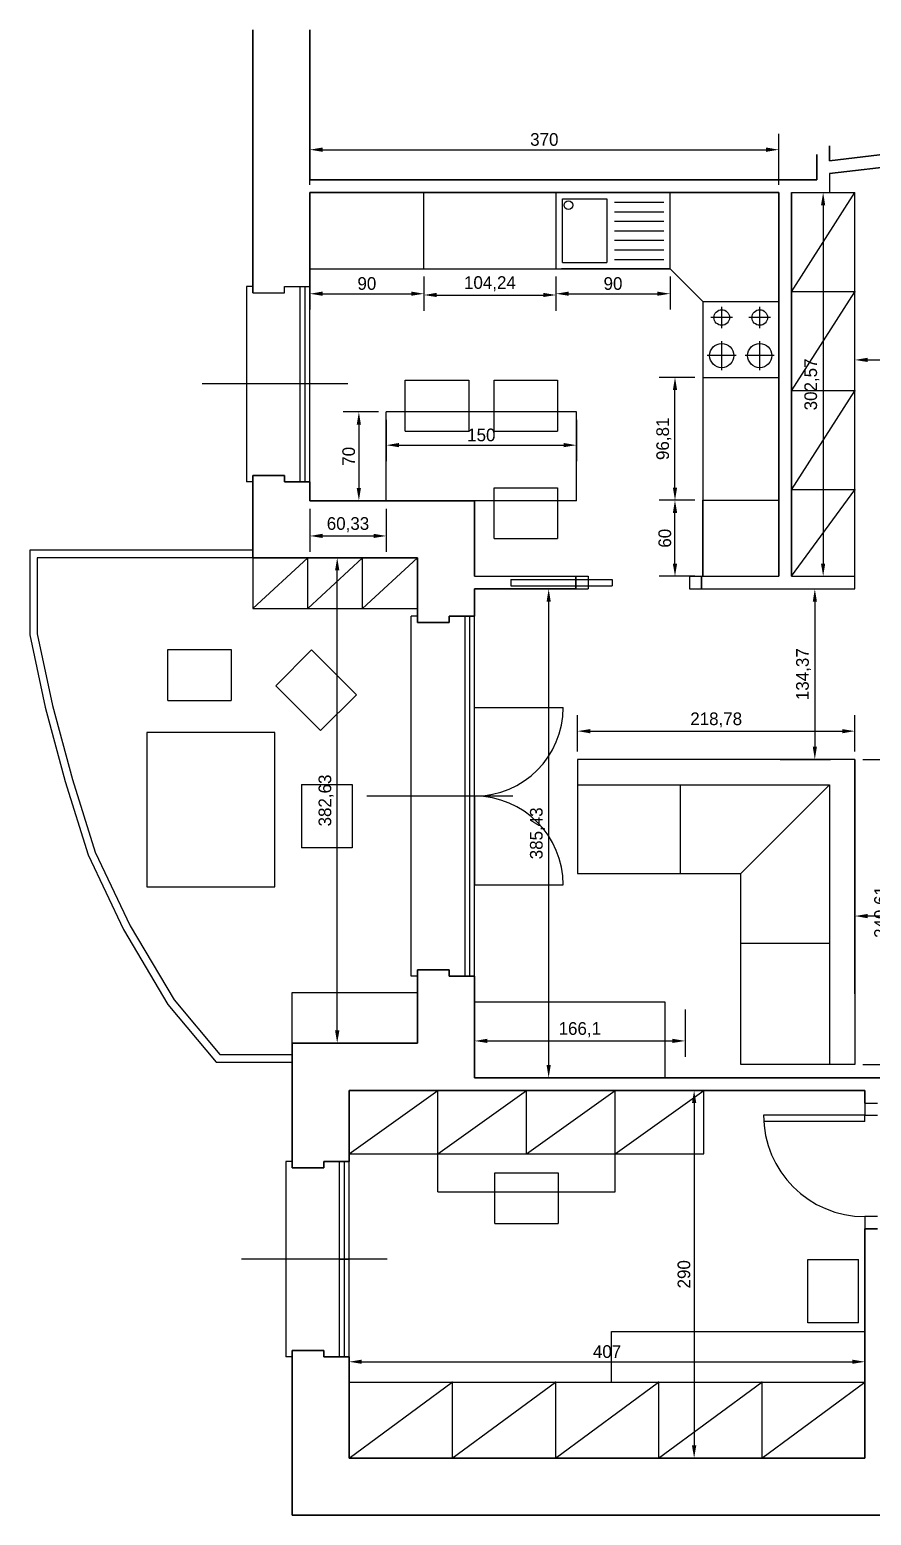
# Model space of a CAD drawing. Header units: millimetres. Extents: x 281 to 428, y 353 to 470.
# Drawn here: x 281.3 to 347.7, y 352.8 to 469.9 of the extents above; entities that cross this region are included whole.
import ezdxf

# ---------------------------------------------------------------- set-up
doc = ezdxf.new("R2010")
doc.units = ezdxf.units.MM
for name, color, linetype in [('arredi', 6, 'Continuous'), ('finestre', 7, 'Continuous'), ('pianta', 7, 'Continuous'), ('porte', 7, 'Continuous'), ('quote', 3, 'Continuous')]:
    doc.layers.add(name, color=color, linetype=linetype)
doc.dimstyles.new('ISO-25', dxfattribs={"dimtxt": 2.5, "dimasz": 2.5, "dimexe": 1.25, "dimexo": 0.625, "dimtad": 1, "dimtxsty": 'Standard', "dimcen": 2.5, "dimadec": 0, "dimazin": 0, "dimtfac": 1, "dimtmove": 0, "dimatfit": 3, "dimfxl": 1, "dimarcsym": 0})

# ---------------------------------------------------------------- blocks, each defined once
blk = doc.blocks.new('*D1')
at = {"layer": 'Defpoints', "color": 0, "ltscale": 0.01}
for p in [(312.36, 451.07), (322.78, 451.07), (322.78, 448.99)]:
    blk.add_point(p, dxfattribs=at)
at = {"layer": 'quote', "color": 0, "lineweight": -2, "ltscale": 0.01}
for p, q in [((312.36, 450.44), (312.36, 447.74)), ((322.78, 450.44), (322.78, 447.74)), ((313.36, 448.99), (321.78, 448.99))]:
    blk.add_line(p, q, dxfattribs=at)
at = {"layer": 'quote', "color": 0, "ltscale": 0.01}
for points in [[(313.36, 449.16), (313.36, 448.83), (312.36, 448.99)], [(321.78, 449.16), (321.78, 448.83), (322.78, 448.99)]]:
    blk.add_solid(points, dxfattribs=at)
at = {"layer": 'quote', "color": 0, "ltscale": 0.01, "insert": (317.57, 449.88), "char_height": 1, "attachment_point": 5}
blk.add_mtext('104,24', dxfattribs=at)
blk = doc.blocks.new('*D2')
at = {"layer": 'Defpoints', "color": 0, "ltscale": 0.01}
for p in [(332.17, 432.81), (334.36, 432.81), (334.36, 426.81)]:
    blk.add_point(p, dxfattribs=at)
at = {"layer": 'quote', "color": 0, "lineweight": -2, "ltscale": 0.01}
for p, q in [((333.73, 432.81), (330.92, 432.81)), ((332.17, 427.81), (332.17, 431.81)), ((333.73, 426.81), (330.92, 426.81))]:
    blk.add_line(p, q, dxfattribs=at)
at = {"layer": 'quote', "color": 0, "ltscale": 0.01}
for points in [[(332, 431.81), (332.34, 431.81), (332.17, 432.81)], [(332, 427.81), (332.34, 427.81), (332.17, 426.81)]]:
    blk.add_solid(points, dxfattribs=at)
at = {"layer": 'quote', "color": 0, "ltscale": 0.01, "insert": (331.37, 429.81), "char_height": 1, "attachment_point": 5, "rotation": 90}
blk.add_mtext('60', dxfattribs=at)
blk = doc.blocks.new('*D3')
at = {"layer": 'Defpoints', "color": 0, "ltscale": 0.01}
for p in [(332.17, 442.49), (334.36, 442.49), (334.36, 432.81)]:
    blk.add_point(p, dxfattribs=at)
at = {"layer": 'quote', "color": 0, "lineweight": -2, "ltscale": 0.01}
for p, q in [((333.73, 442.49), (330.92, 442.49)), ((332.17, 433.81), (332.17, 441.49)), ((333.73, 432.81), (330.92, 432.81))]:
    blk.add_line(p, q, dxfattribs=at)
at = {"layer": 'quote', "color": 0, "ltscale": 0.01}
for points in [[(332, 441.49), (332.34, 441.49), (332.17, 442.49)], [(332, 433.81), (332.34, 433.81), (332.17, 432.81)]]:
    blk.add_solid(points, dxfattribs=at)
at = {"layer": 'quote', "color": 0, "ltscale": 0.01, "insert": (331.29, 437.65), "char_height": 1, "attachment_point": 5, "rotation": 90}
blk.add_mtext('96,81', dxfattribs=at)
blk = doc.blocks.new('*D4')
at = {"layer": 'Defpoints', "color": 0, "ltscale": 0.01}
for p in [(322.78, 451.07), (331.78, 451.07), (331.78, 449.09)]:
    blk.add_point(p, dxfattribs=at)
at = {"layer": 'quote', "color": 0, "lineweight": -2, "ltscale": 0.01}
for p, q in [((322.78, 450.44), (322.78, 447.84)), ((331.78, 450.44), (331.78, 447.84)), ((323.78, 449.09), (330.78, 449.09))]:
    blk.add_line(p, q, dxfattribs=at)
at = {"layer": 'quote', "color": 0, "ltscale": 0.01}
for points in [[(323.78, 449.26), (323.78, 448.93), (322.78, 449.09)], [(330.78, 449.26), (330.78, 448.93), (331.78, 449.09)]]:
    blk.add_solid(points, dxfattribs=at)
at = {"layer": 'quote', "color": 0, "ltscale": 0.01, "insert": (327.28, 449.89), "char_height": 1, "attachment_point": 5}
blk.add_mtext('90', dxfattribs=at)
blk = doc.blocks.new('*D5')
at = {"layer": 'Defpoints', "color": 0, "ltscale": 0.01}
for p in [(303.36, 451.07), (312.36, 451.07), (312.36, 449.09)]:
    blk.add_point(p, dxfattribs=at)
at = {"layer": 'quote', "color": 0, "lineweight": -2, "ltscale": 0.01}
for p, q in [((303.36, 450.44), (303.36, 447.84)), ((312.36, 450.44), (312.36, 447.84)), ((304.36, 449.09), (311.36, 449.09))]:
    blk.add_line(p, q, dxfattribs=at)
at = {"layer": 'quote', "color": 0, "ltscale": 0.01}
for points in [[(304.36, 449.26), (304.36, 448.93), (303.36, 449.09)], [(311.36, 449.26), (311.36, 448.93), (312.36, 449.09)]]:
    blk.add_solid(points, dxfattribs=at)
at = {"layer": 'quote', "color": 0, "ltscale": 0.01, "insert": (307.86, 449.89), "char_height": 1, "attachment_point": 5}
blk.add_mtext('90', dxfattribs=at)
blk = doc.blocks.new('*D6')
at = {"layer": 'Defpoints', "color": 0, "ltscale": 0.01}
for p in [(309.39, 439.77), (307.23, 432.77), (309.39, 432.77)]:
    blk.add_point(p, dxfattribs=at)
at = {"layer": 'quote', "color": 0, "lineweight": -2, "ltscale": 0.01}
for p, q in [((308.77, 439.77), (305.98, 439.77)), ((307.23, 438.77), (307.23, 433.77)), ((308.77, 432.77), (305.98, 432.77))]:
    blk.add_line(p, q, dxfattribs=at)
at = {"layer": 'quote', "color": 0, "ltscale": 0.01}
for points in [[(307.06, 438.77), (307.39, 438.77), (307.23, 439.77)], [(307.06, 433.77), (307.39, 433.77), (307.23, 432.77)]]:
    blk.add_solid(points, dxfattribs=at)
at = {"layer": 'quote', "color": 0, "ltscale": 0.01, "insert": (306.43, 436.27), "char_height": 1, "attachment_point": 5, "rotation": 90}
blk.add_mtext('70', dxfattribs=at)
blk = doc.blocks.new('*D7')
at = {"layer": 'Defpoints', "color": 0, "ltscale": 0.01}
for p in [(309.39, 439.77), (324.39, 439.77), (324.39, 437.15)]:
    blk.add_point(p, dxfattribs=at)
at = {"layer": 'quote', "color": 0, "lineweight": -2, "ltscale": 0.01}
for p, q in [((309.39, 439.14), (309.39, 435.9)), ((324.39, 439.14), (324.39, 435.9)), ((310.39, 437.15), (323.39, 437.15))]:
    blk.add_line(p, q, dxfattribs=at)
at = {"layer": 'quote', "color": 0, "ltscale": 0.01}
for points in [[(310.39, 437.32), (310.39, 436.99), (309.39, 437.15)], [(323.39, 437.32), (323.39, 436.99), (324.39, 437.15)]]:
    blk.add_solid(points, dxfattribs=at)
at = {"layer": 'quote', "color": 0, "ltscale": 0.01, "insert": (316.89, 437.95), "char_height": 1, "attachment_point": 5}
blk.add_mtext('150', dxfattribs=at)
blk = doc.blocks.new('*D8')
at = {"layer": 'Defpoints', "color": 0, "ltscale": 0.01}
for p in [(340.36, 460.45), (303.36, 457.07), (340.36, 457.07)]:
    blk.add_point(p, dxfattribs=at)
at = {"layer": 'quote', "color": 0, "lineweight": -2, "ltscale": 0.01}
for p, q in [((303.36, 457.69), (303.36, 461.7)), ((340.36, 457.69), (340.36, 461.7)), ((304.36, 460.45), (339.36, 460.45))]:
    blk.add_line(p, q, dxfattribs=at)
at = {"layer": 'quote', "color": 0, "ltscale": 0.01}
for points in [[(304.36, 460.62), (304.36, 460.28), (303.36, 460.45)], [(339.36, 460.62), (339.36, 460.28), (340.36, 460.45)]]:
    blk.add_solid(points, dxfattribs=at)
at = {"layer": 'quote', "color": 0, "ltscale": 0.01, "insert": (321.86, 461.25), "char_height": 1, "attachment_point": 5}
blk.add_mtext('370', dxfattribs=at)
blk = doc.blocks.new('*D9')
at = {"layer": 'Defpoints', "color": 0, "ltscale": 0.01}
for p in [(341.36, 457.07), (341.36, 426.81), (343.86, 426.81)]:
    blk.add_point(p, dxfattribs=at)
at = {"layer": 'quote', "color": 0, "lineweight": -2, "ltscale": 0.01}
for p, q in [((341.98, 457.07), (345.11, 457.07)), ((343.86, 456.07), (343.86, 427.81)), ((341.98, 426.81), (345.11, 426.81))]:
    blk.add_line(p, q, dxfattribs=at)
at = {"layer": 'quote', "color": 0, "ltscale": 0.01}
for points in [[(343.69, 456.07), (344.02, 456.07), (343.86, 457.07)], [(343.69, 427.81), (344.02, 427.81), (343.86, 426.81)]]:
    blk.add_solid(points, dxfattribs=at)
at = {"layer": 'quote', "color": 0, "ltscale": 0.01, "insert": (342.97, 441.94), "char_height": 1, "attachment_point": 5, "rotation": 90}
blk.add_mtext('302,57', dxfattribs=at)
blk = doc.blocks.new('*D10')
at = {"layer": 'Defpoints', "color": 0, "ltscale": 0.01}
for p in [(346.36, 414.6), (324.48, 412.37), (346.36, 412.37)]:
    blk.add_point(p, dxfattribs=at)
at = {"layer": 'quote', "color": 0, "lineweight": -2, "ltscale": 0.01}
for p, q in [((324.48, 413), (324.48, 415.85)), ((346.36, 413), (346.36, 415.85)), ((325.48, 414.6), (345.36, 414.6))]:
    blk.add_line(p, q, dxfattribs=at)
at = {"layer": 'quote', "color": 0, "ltscale": 0.01}
for points in [[(325.48, 414.76), (325.48, 414.43), (324.48, 414.6)], [(345.36, 414.76), (345.36, 414.43), (346.36, 414.6)]]:
    blk.add_solid(points, dxfattribs=at)
at = {"layer": 'quote', "color": 0, "ltscale": 0.01, "insert": (335.42, 415.48), "char_height": 1, "attachment_point": 5}
blk.add_mtext('218,78', dxfattribs=at)
blk = doc.blocks.new('*D11')
at = {"layer": 'Defpoints', "color": 0, "ltscale": 0.01}
for p in [(339.83, 425.81), (339.83, 412.37), (343.2, 412.37)]:
    blk.add_point(p, dxfattribs=at)
at = {"layer": 'quote', "color": 0, "lineweight": -2, "ltscale": 0.01}
for p, q in [((340.46, 425.81), (344.45, 425.81)), ((343.2, 424.81), (343.2, 413.37)), ((340.46, 412.37), (344.45, 412.37))]:
    blk.add_line(p, q, dxfattribs=at)
at = {"layer": 'quote', "color": 0, "ltscale": 0.01}
for points in [[(343.04, 424.81), (343.37, 424.81), (343.2, 425.81)], [(343.04, 413.37), (343.37, 413.37), (343.2, 412.37)]]:
    blk.add_solid(points, dxfattribs=at)
at = {"layer": 'quote', "color": 0, "ltscale": 0.01, "insert": (342.32, 419.09), "char_height": 1, "attachment_point": 5, "rotation": 90}
blk.add_mtext('134,37', dxfattribs=at)
blk = doc.blocks.new('*D12')
at = {"layer": 'Defpoints', "color": 0, "ltscale": 0.01}
for p in [(316.36, 393.27), (332.97, 393.27), (332.97, 390.17)]:
    blk.add_point(p, dxfattribs=at)
at = {"layer": 'quote', "color": 0, "lineweight": -2, "ltscale": 0.01}
for p, q in [((316.36, 392.64), (316.36, 388.92)), ((332.97, 392.64), (332.97, 388.92)), ((317.36, 390.17), (331.97, 390.17))]:
    blk.add_line(p, q, dxfattribs=at)
at = {"layer": 'quote', "color": 0, "ltscale": 0.01}
for points in [[(317.36, 390.34), (317.36, 390.01), (316.36, 390.17)], [(331.97, 390.34), (331.97, 390.01), (332.97, 390.17)]]:
    blk.add_solid(points, dxfattribs=at)
at = {"layer": 'quote', "color": 0, "ltscale": 0.01, "insert": (324.66, 391.06), "char_height": 1, "attachment_point": 5}
blk.add_mtext('166,1', dxfattribs=at)
blk = doc.blocks.new('*D13')
at = {"layer": 'Defpoints', "color": 0, "ltscale": 0.01}
for p in [(346.36, 412.37), (349.36, 412.37), (346.36, 388.31)]:
    blk.add_point(p, dxfattribs=at)
at = {"layer": 'quote', "color": 0, "lineweight": -2, "ltscale": 0.01}
for p, q in [((346.98, 412.37), (350.61, 412.37)), ((349.36, 389.31), (349.36, 411.37)), ((346.98, 388.31), (350.61, 388.31))]:
    blk.add_line(p, q, dxfattribs=at)
at = {"layer": 'quote', "color": 0, "ltscale": 0.01}
for points in [[(349.2, 411.37), (349.53, 411.37), (349.36, 412.37)], [(349.2, 389.31), (349.53, 389.31), (349.36, 388.31)]]:
    blk.add_solid(points, dxfattribs=at)
at = {"layer": 'quote', "color": 0, "ltscale": 0.01, "insert": (348.48, 400.34), "char_height": 1, "attachment_point": 5, "rotation": 90}
blk.add_mtext('240,61', dxfattribs=at)
blk = doc.blocks.new('*D18')
at = {"layer": 'Defpoints', "color": 0, "ltscale": 0.01}
for p in [(357.76, 443.87), (346.36, 441.94), (357.76, 441.94)]:
    blk.add_point(p, dxfattribs=at)
at = {"layer": 'quote', "color": 0, "lineweight": -2, "ltscale": 0.01}
for p, q in [((346.36, 442.56), (346.36, 445.12)), ((357.76, 442.56), (357.76, 445.12)), ((347.36, 443.87), (356.76, 443.87))]:
    blk.add_line(p, q, dxfattribs=at)
at = {"layer": 'quote', "color": 0, "ltscale": 0.01}
for points in [[(347.36, 444.04), (347.36, 443.71), (346.36, 443.87)], [(356.76, 444.04), (356.76, 443.71), (357.76, 443.87)]]:
    blk.add_solid(points, dxfattribs=at)
at = {"layer": 'quote', "color": 0, "ltscale": 0.01, "insert": (352.06, 444.67), "char_height": 1, "attachment_point": 5}
blk.add_mtext('114', dxfattribs=at)
blk = doc.blocks.new('*D32')
at = {"layer": 'Defpoints', "color": 0, "ltscale": 0.01}
for p in [(327.46, 386.27), (327.46, 357.27), (333.68, 357.27)]:
    blk.add_point(p, dxfattribs=at)
at = {"layer": 'quote', "color": 0, "lineweight": -2, "ltscale": 0.01}
for p, q in [((328.08, 386.27), (334.93, 386.27)), ((333.68, 385.27), (333.68, 358.27)), ((328.08, 357.27), (334.93, 357.27))]:
    blk.add_line(p, q, dxfattribs=at)
at = {"layer": 'quote', "color": 0, "ltscale": 0.01}
for points in [[(333.51, 385.27), (333.85, 385.27), (333.68, 386.27)], [(333.51, 358.27), (333.85, 358.27), (333.68, 357.27)]]:
    blk.add_solid(points, dxfattribs=at)
at = {"layer": 'quote', "color": 0, "ltscale": 0.01, "insert": (332.88, 371.77), "char_height": 1, "attachment_point": 5, "rotation": 90}
blk.add_mtext('290', dxfattribs=at)
blk = doc.blocks.new('*D33')
at = {"layer": 'Defpoints', "color": 0, "ltscale": 0.01}
for p in [(347.16, 364.87), (306.46, 363.27), (347.16, 363.27)]:
    blk.add_point(p, dxfattribs=at)
at = {"layer": 'quote', "color": 0, "lineweight": -2, "ltscale": 0.01}
for p, q in [((306.46, 363.89), (306.46, 366.12)), ((347.16, 363.89), (347.16, 366.12)), ((307.46, 364.87), (346.16, 364.87))]:
    blk.add_line(p, q, dxfattribs=at)
at = {"layer": 'quote', "color": 0, "ltscale": 0.01}
for points in [[(307.46, 365.04), (307.46, 364.71), (306.46, 364.87)], [(346.16, 365.04), (346.16, 364.71), (347.16, 364.87)]]:
    blk.add_solid(points, dxfattribs=at)
at = {"layer": 'quote', "color": 0, "ltscale": 0.01, "insert": (326.81, 365.67), "char_height": 1, "attachment_point": 5}
blk.add_mtext('407', dxfattribs=at)
blk = doc.blocks.new('*D39')
at = {"layer": 'Defpoints', "color": 0, "ltscale": 0.01}
for p in [(305.52, 428.27), (306.91, 428.27), (306.91, 390)]:
    blk.add_point(p, dxfattribs=at)
at = {"layer": 'quote', "color": 0, "lineweight": -2, "ltscale": 0.01}
for p, q in [((306.28, 428.27), (304.27, 428.27)), ((305.52, 391), (305.52, 427.27)), ((306.28, 390), (304.27, 390))]:
    blk.add_line(p, q, dxfattribs=at)
at = {"layer": 'quote', "color": 0, "ltscale": 0.01}
for points in [[(305.35, 427.27), (305.69, 427.27), (305.52, 428.27)], [(305.35, 391), (305.69, 391), (305.52, 390)]]:
    blk.add_solid(points, dxfattribs=at)
at = {"layer": 'quote', "color": 0, "ltscale": 0.01, "insert": (304.64, 409.13), "char_height": 1, "attachment_point": 5, "rotation": 90}
blk.add_mtext('382,63', dxfattribs=at)
blk = doc.blocks.new('*D40')
at = {"layer": 'Defpoints', "color": 0, "ltscale": 0.01}
for p in [(346.36, 400.02), (346.36, 400.02), (358.86, 400.02)]:
    blk.add_point(p, dxfattribs=at)
at = {"layer": 'quote', "color": 0, "lineweight": -2, "ltscale": 0.01}
for p, q in [((346.36, 400.64), (346.36, 401.27)), ((358.86, 400.64), (358.86, 401.27)), ((357.86, 400.02), (347.36, 400.02))]:
    blk.add_line(p, q, dxfattribs=at)
at = {"layer": 'quote', "color": 0, "ltscale": 0.01}
for points in [[(347.36, 400.18), (347.36, 399.85), (346.36, 400.02)], [(357.86, 400.18), (357.86, 399.85), (358.86, 400.02)]]:
    blk.add_solid(points, dxfattribs=at)
at = {"layer": 'quote', "color": 0, "ltscale": 0.01, "insert": (352.61, 400.82), "char_height": 1, "attachment_point": 5}
blk.add_mtext('125', dxfattribs=at)
blk = doc.blocks.new('*D41')
at = {"layer": 'Defpoints', "color": 0, "ltscale": 0.01}
for p in [(320.36, 425.81), (320.36, 387.27), (322.2, 387.27)]:
    blk.add_point(p, dxfattribs=at)
at = {"layer": 'quote', "color": 0, "lineweight": -2, "ltscale": 0.01}
for p, q in [((320.98, 425.81), (323.45, 425.81)), ((322.2, 424.81), (322.2, 388.27)), ((320.98, 387.27), (323.45, 387.27))]:
    blk.add_line(p, q, dxfattribs=at)
at = {"layer": 'quote', "color": 0, "ltscale": 0.01}
for points in [[(322.04, 424.81), (322.37, 424.81), (322.2, 425.81)], [(322.04, 388.27), (322.37, 388.27), (322.2, 387.27)]]:
    blk.add_solid(points, dxfattribs=at)
at = {"layer": 'quote', "color": 0, "ltscale": 0.01, "insert": (321.32, 406.54), "char_height": 1, "attachment_point": 5, "rotation": 90}
blk.add_mtext('385,43', dxfattribs=at)
blk = doc.blocks.new('*D42')
at = {"layer": 'Defpoints', "color": 0, "ltscale": 0.01}
for p in [(303.36, 432.77), (309.39, 432.77), (309.39, 429.99)]:
    blk.add_point(p, dxfattribs=at)
at = {"layer": 'quote', "color": 0, "lineweight": -2, "ltscale": 0.01}
for p, q in [((303.36, 432.14), (303.36, 428.74)), ((309.39, 432.14), (309.39, 428.74)), ((304.36, 429.99), (308.39, 429.99))]:
    blk.add_line(p, q, dxfattribs=at)
at = {"layer": 'quote', "color": 0, "ltscale": 0.01}
for points in [[(304.36, 430.16), (304.36, 429.83), (303.36, 429.99)], [(308.39, 430.16), (308.39, 429.83), (309.39, 429.99)]]:
    blk.add_solid(points, dxfattribs=at)
at = {"layer": 'quote', "color": 0, "ltscale": 0.01, "insert": (306.37, 430.88), "char_height": 1, "attachment_point": 5}
blk.add_mtext('60,33', dxfattribs=at)

msp = doc.modelspace()

# ---------------------------------------------------------------- linework, layer by layer
at = {"layer": 'arredi', "color": 6, "ltscale": 0.01}
for p, q in [((312.3581, 451.0658), (312.3581, 457.0658)), ((341.3581, 449.2516), (346.3581, 457.0658)), ((346.3581, 449.2516), (341.3581, 449.2516)), ((341.3581, 441.4373), (346.3581, 449.2516)), ((334.3581, 442.4903), (340.3581, 442.4903)), ((346.3581, 441.4373), (341.3581, 441.4373)), ((341.3581, 433.6231), (346.3581, 441.4373)), ((346.3581, 433.6231), (341.3581, 433.6231)), ((341.3581, 426.8088), (346.3581, 433.6231)), ((327.1581, 363.2658), (327.1581, 367.2658)), ((327.1581, 367.2658), (347.1581, 367.2658)), ((306.4581, 363.2658), (347.1581, 363.2658)), ((306.4581, 357.2658), (314.5981, 363.2658)), ((314.5981, 363.2658), (314.5981, 357.2658)), ((314.5981, 357.2658), (322.7381, 363.2658)), ((322.7381, 363.2658), (322.7381, 357.2658)), ((322.7381, 357.2658), (330.8781, 363.2658)), ((330.8781, 363.2658), (330.8781, 357.2658)), ((330.8781, 357.2658), (339.0181, 363.2658)), ((339.0181, 363.2658), (339.0181, 357.2658)), ((339.0181, 357.2658), (347.1581, 363.2658))]:
    msp.add_line(p, q, dxfattribs=at)
at = {"layer": 'arredi', "ltscale": 0.01}
for p, q in [((322.7826, 451.0658), (322.7826, 457.0658)), ((331.7826, 451.0658), (331.7826, 457.0658)), ((344.3581, 457.0658), (346.3581, 457.0658)), ((346.3581, 426.8088), (346.3581, 457.0658)), ((323.2826, 451.5658), (323.2826, 456.5658)), ((323.2826, 456.5658), (326.7826, 456.5658)), ((326.7826, 456.5658), (326.7826, 451.5658)), ((327.4078, 456.3138), (331.2813, 456.3138)), ((327.4078, 455.5618), (331.2813, 455.5618)), ((327.4078, 454.8098), (331.2813, 454.8098)), ((327.4078, 454.0578), (331.2813, 454.0578)), ((327.4078, 453.3058), (331.2813, 453.3058)), ((327.4078, 452.5538), (331.2813, 452.5538)), ((303.3581, 451.0658), (331.7826, 451.0658)), ((329.2071, 451.0658), (323.2071, 451.0658)), ((323.2826, 451.5658), (326.7826, 451.5658)), ((331.7826, 451.0658), (325.7826, 451.0658)), ((327.4078, 451.8018), (331.2813, 451.8018)), ((331.7826, 451.0658), (334.3581, 448.4903)), ((334.3581, 448.4903), (334.3581, 426.8088)), ((334.3581, 448.4903), (340.3581, 448.4903)), ((335.8581, 447.2158), (335.8581, 448.0675)), ((338.8581, 447.2158), (338.8581, 448.0675)), ((335.8581, 447.2158), (335.0065, 447.2158)), ((335.8581, 446.3641), (335.8581, 447.2158)), ((336.7098, 447.2158), (335.8581, 447.2158)), ((338.8581, 447.2158), (338.0065, 447.2158)), ((338.8581, 446.3641), (338.8581, 447.2158)), ((339.7098, 447.2158), (338.8581, 447.2158)), ((335.8581, 444.2158), (335.8581, 445.3615)), ((338.8581, 444.2158), (338.8581, 445.3615)), ((335.8581, 444.2158), (334.7124, 444.2158)), ((335.8581, 443.07), (335.8581, 444.2158)), ((337.0039, 444.2158), (335.8581, 444.2158)), ((338.8581, 444.2158), (337.7124, 444.2158)), ((338.8581, 443.07), (338.8581, 444.2158)), ((340.0039, 444.2158), (338.8581, 444.2158)), ((334.3581, 442.4903), (340.3581, 442.4903)), ((309.3916, 432.7658), (309.3916, 439.7658)), ((324.3916, 439.7658), (309.3916, 439.7658)), ((324.3916, 432.7658), (316.3581, 432.7658)), ((334.3581, 426.8088), (334.3581, 432.8088)), ((334.3581, 432.8088), (340.3581, 432.8088)), ((317.8916, 429.7873), (322.8916, 429.7873)), ((298.8581, 428.2658), (298.8581, 424.2658)), ((298.8581, 424.2658), (303.1915, 428.2658)), ((303.1915, 424.2658), (303.1915, 428.2658)), ((303.1915, 424.2658), (307.5248, 428.2658)), ((307.5248, 424.2658), (307.5248, 428.2658)), ((307.5248, 424.2658), (311.8581, 428.2658)), ((298.8581, 424.2658), (311.8581, 424.2658)), ((346.3581, 412.3723), (324.4797, 412.3723)), ((324.4797, 412.3723), (324.4797, 403.3723)), ((346.3581, 412.3723), (346.3581, 388.3112)), ((324.4797, 410.3723), (344.3581, 410.3723)), ((332.6081, 403.3723), (332.6081, 410.3723)), ((337.3581, 403.3723), (344.3581, 410.3723)), ((344.3581, 410.3723), (344.3581, 388.3112)), ((324.4797, 403.3723), (327.8581, 403.3723)), ((337.3581, 397.8723), (344.3581, 397.8723)), ((301.9581, 390.0031), (301.9581, 394.0031)), ((301.9581, 394.0031), (311.8581, 394.0031)), ((316.3581, 393.2658), (331.3581, 393.2658)), ((316.3581, 393.2658), (331.3581, 393.2658)), ((331.3581, 393.2658), (331.3581, 387.2658)), ((346.3581, 388.3112), (337.3581, 388.3112)), ((306.4581, 381.2658), (313.4581, 386.2658)), ((313.4581, 381.2658), (313.4581, 386.2658)), ((313.4581, 381.2658), (320.4581, 386.2658)), ((320.4581, 381.2658), (320.4581, 386.2658)), ((320.4581, 381.2658), (327.4581, 386.2658)), ((327.4581, 381.2658), (327.4581, 386.2658)), ((327.4581, 381.2658), (334.4581, 386.2658)), ((334.4581, 381.2658), (334.4581, 386.2658)), ((306.4581, 381.2658), (334.4581, 381.2658)), ((313.4581, 378.2658), (313.4581, 381.2658)), ((327.4581, 378.2658), (327.4581, 381.2658)), ((313.4581, 378.2658), (327.4581, 378.2658))]:
    msp.add_line(p, q, dxfattribs=at)
at = {"layer": 'arredi'}
for p, q in [((310.8916, 438.2658), (310.8916, 442.2658)), ((310.8916, 442.2658), (315.8916, 442.2658)), ((315.8916, 442.2658), (315.8916, 438.2658)), ((317.8916, 438.2658), (317.8916, 442.2658)), ((317.8916, 442.2658), (322.8916, 442.2658)), ((322.8916, 442.2658), (322.8916, 438.2658)), ((324.3916, 432.7658), (324.3916, 439.7658)), ((310.8916, 438.2658), (315.8916, 438.2658)), ((317.8916, 438.2658), (322.8916, 438.2658)), ((317.8916, 429.7873), (317.8916, 433.7873)), ((317.8916, 433.7873), (322.8916, 433.7873)), ((322.8916, 433.7873), (322.8916, 429.7873)), ((292.1578, 417.0258), (292.1578, 421.0258)), ((292.1578, 421.0258), (297.1578, 421.0258)), ((297.1578, 421.0258), (297.1578, 417.0258)), ((300.6658, 418.178), (303.4942, 421.0065)), ((303.4942, 421.0065), (307.0298, 417.4709)), ((300.6658, 418.178), (304.2014, 414.6425)), ((307.0298, 417.4709), (304.2014, 414.6425)), ((292.1578, 417.0258), (297.1578, 417.0258)), ((346.3581, 412.3723), (327.8581, 412.3723)), ((346.3581, 393.8723), (346.3581, 412.3723)), ((302.7058, 410.3895), (306.7058, 410.3895)), ((302.7058, 410.3895), (302.7058, 405.3895)), ((306.7058, 410.3895), (306.7058, 405.3895)), ((306.7058, 405.3895), (302.7058, 405.3895)), ((327.8581, 403.3723), (337.3581, 403.3723)), ((337.3581, 388.3112), (337.3581, 403.3723)), ((317.9581, 375.7658), (317.9581, 379.7658)), ((317.9581, 379.7658), (322.9581, 379.7658)), ((322.9581, 379.7658), (322.9581, 375.7658)), ((317.9581, 375.7658), (322.9581, 375.7658)), ((342.6457, 367.9406), (342.6457, 372.9406)), ((342.6457, 372.9406), (346.6457, 372.9406)), ((346.6457, 367.9406), (346.6457, 372.9406)), ((346.6457, 367.9406), (342.6457, 367.9406))]:
    msp.add_line(p, q, dxfattribs=at)
at = {"layer": 'arredi', "ltscale": 0.01}
msp.add_lwpolyline([(290.4917, 402.3241), (300.587, 402.3241), (300.587, 414.4805), (290.4917, 414.4805)], close=True, dxfattribs=at)
for centre, radius in [((323.7587, 456.0708), 0.3422), ((335.8581, 447.2158), 0.615), ((338.8581, 447.2158), 0.615), ((335.8581, 444.2158), 0.9548), ((338.8581, 444.2158), 0.9548)]:
    msp.add_circle(centre, radius, dxfattribs=at)
at = {"layer": 'arredi'}
for p in [(346.3581, 449.2516), (346.3581, 441.4373), (346.3581, 433.6231), (303.1915, 424.2658), (307.5248, 424.2658)]:
    msp.add_point(p, dxfattribs=at)
at = {"layer": 'arredi', "color": 6}
for p in [(314.5981, 363.2658), (322.7381, 363.2658), (330.8781, 363.2658), (339.0181, 363.2658)]:
    msp.add_point(p, dxfattribs=at)
at = {"layer": 'finestre'}
for p, q in [((298.3581, 449.6658), (298.3581, 434.2658)), ((298.8581, 449.6658), (298.3581, 449.6658)), ((298.8581, 449.6658), (298.3581, 449.6658)), ((302.6081, 434.2658), (302.6081, 449.6658)), ((302.9831, 434.2658), (302.9831, 449.6658)), ((303.3581, 434.2658), (303.3581, 449.6658)), ((306.3696, 441.9744), (294.8609, 441.9744)), ((298.8581, 434.2658), (298.3581, 434.2658)), ((311.3581, 395.2658), (311.3581, 423.6658)), ((311.8581, 423.6658), (311.3581, 423.6658)), ((315.6081, 395.2658), (315.6081, 423.6658)), ((315.9831, 409.4658), (315.9831, 423.6658)), ((316.3581, 395.2658), (316.3581, 423.6658)), ((319.3696, 409.4744), (307.8609, 409.4744)), ((315.9831, 395.2658), (315.9831, 409.4658)), ((311.8581, 395.2658), (311.3581, 395.2658)), ((301.9581, 380.6658), (301.4581, 380.6658)), ((301.9581, 380.6658), (301.4581, 380.6658)), ((301.4581, 380.6658), (301.4581, 365.2658)), ((305.7081, 365.2658), (305.7081, 380.6658)), ((306.0831, 365.2658), (306.0831, 380.6658)), ((306.4581, 365.2658), (306.4581, 380.6658)), ((309.4696, 372.9744), (297.9609, 372.9744)), ((305.7081, 372.9658), (306.4581, 372.9658)), ((307.2081, 372.9744), (306.4581, 372.9744)), ((301.9581, 365.2658), (301.4581, 365.2658))]:
    msp.add_line(p, q, dxfattribs=at)
at = {"layer": 'finestre', "ltscale": 0.01}
for p, q in [((316.3581, 416.4744), (323.3581, 416.4744)), ((316.3581, 409.4744), (316.3581, 402.4744)), ((316.3581, 402.4744), (323.3581, 402.4744))]:
    msp.add_line(p, q, dxfattribs=at)
for centre, start, end in [((316.3581, 416.4744), 270, 360), ((316.3581, 402.4744), 0, 90)]:
    msp.add_arc(centre, 7, start, end, dxfattribs=at)
at = {"layer": 'pianta', "lineweight": 30}
for p, q in [((298.8581, 469.9105), (298.8581, 449.1658)), ((303.3581, 458.0658), (303.3581, 469.9105)), ((357.4868, 461.151), (344.3581, 459.5658)), ((344.3581, 459.5658), (344.3581, 460.7636)), ((303.3581, 458.0658), (303.3581, 459.5658)), ((343.3581, 458.0658), (343.3581, 460.0653)), ((344.3581, 458.5658), (357.6011, 460.1039)), ((303.3581, 458.0658), (343.3581, 458.0658)), ((303.3581, 457.0658), (340.3581, 457.0658)), ((303.3581, 449.6658), (303.3581, 457.0658)), ((340.3581, 457.0658), (340.3581, 426.8088)), ((341.3581, 426.8088), (341.3581, 457.0658)), ((298.8581, 434.7658), (301.3581, 434.7658)), ((298.8581, 434.7658), (298.8581, 428.2658)), ((301.3581, 434.2658), (301.3581, 434.7658)), ((303.3581, 434.2658), (301.3581, 434.2658)), ((303.3581, 432.7658), (303.3581, 434.2658)), ((316.3581, 432.7658), (303.3581, 432.7658)), ((316.3581, 426.8088), (316.3581, 432.7658)), ((298.8581, 428.2658), (311.8581, 428.2658)), ((311.8581, 423.1658), (311.8581, 428.2658)), ((324.3581, 426.8088), (324.3581, 425.8088)), ((334.2581, 426.8088), (334.2581, 425.8088)), ((316.3581, 423.6658), (316.3581, 425.8088)), ((311.8581, 423.1658), (314.3581, 423.1658)), ((314.3581, 423.1658), (314.3581, 423.6658)), ((314.3581, 423.6658), (316.3581, 423.6658)), ((311.8581, 390.0031), (311.8581, 395.7658)), ((311.8581, 395.7658), (314.3581, 395.7658)), ((314.3581, 395.7658), (314.3581, 395.2658)), ((314.3581, 395.2658), (316.3581, 395.2658)), ((316.3581, 387.2658), (316.3581, 395.2658)), ((301.9581, 390.0031), (311.8581, 390.0031)), ((301.9581, 380.1658), (301.9581, 390.0031)), ((316.3581, 387.2658), (349.4081, 387.2658)), ((306.4581, 380.6658), (306.4581, 386.2658)), ((347.1581, 386.2658), (306.4581, 386.2658)), ((347.1581, 385.2658), (347.1581, 386.2658)), ((301.9581, 380.1658), (304.4581, 380.1658)), ((304.4581, 380.1658), (304.4581, 380.6658)), ((304.4581, 380.6658), (306.4581, 380.6658)), ((347.1581, 375.3658), (348.1581, 375.3658)), ((347.1581, 357.2658), (347.1581, 375.3658)), ((301.9581, 352.7658), (301.9581, 365.7658)), ((301.9581, 365.7658), (304.4581, 365.7658)), ((304.4581, 365.2658), (304.4581, 365.7658)), ((306.4581, 365.2658), (304.4581, 365.2658)), ((306.4581, 357.2658), (306.4581, 365.2658)), ((306.4581, 357.2658), (347.1581, 357.2658)), ((421.8581, 352.7658), (301.9581, 352.7658))]:
    msp.add_line(p, q, dxfattribs=at)
at = {"layer": 'pianta'}
for p, q in [((343.3581, 458.0658), (343.3581, 459.5658)), ((298.8581, 449.1658), (301.3581, 449.1658)), ((301.3581, 449.6658), (303.3581, 449.6658)), ((301.3581, 449.1658), (301.3581, 449.6658)), ((303.3581, 434.2658), (302.6081, 434.2658)), ((298.8581, 428.8658), (281.2581, 428.8658)), ((311.8581, 428.2658), (281.8581, 428.2658)), ((324.3581, 426.8088), (324.3581, 425.8088)), ((324.3581, 426.8088), (325.3081, 426.8088)), ((325.3081, 426.8088), (325.3081, 425.8088)), ((333.3081, 426.8088), (333.3081, 425.8088)), ((296.2581, 389.1031), (301.9581, 389.1031)), ((301.9581, 390.0031), (301.9527, 389.1031)), ((295.9782, 388.5031), (301.9581, 388.5031)), ((312.3552, 386.2658), (315.8076, 386.2658)), ((347.1581, 385.2658), (348.1581, 385.2658)), ((347.1581, 385.2658), (347.1581, 384.3158)), ((347.1581, 384.3158), (348.1581, 384.3158)), ((348.1581, 376.3158), (347.1581, 376.3158)), ((347.1581, 376.3158), (347.1581, 375.3658)), ((306.4581, 365.2658), (305.7081, 365.2658))]:
    msp.add_line(p, q, dxfattribs=at)
at = {"layer": 'pianta', "ltscale": 0.01}
for p, q in [((344.3581, 458.5658), (344.3581, 457.0658)), ((341.3581, 457.0658), (344.3581, 457.0658)), ((316.3581, 426.8088), (324.3581, 426.8088)), ((333.3081, 426.8088), (340.3581, 426.8088)), ((341.3581, 426.8088), (346.3581, 426.8088)), ((346.3581, 425.8088), (346.3581, 426.8088)), ((316.3581, 425.8088), (324.3581, 425.8088)), ((324.3581, 425.8088), (316.3581, 425.8088)), ((324.3581, 425.8088), (325.3081, 425.8088)), ((333.3081, 425.8088), (346.3581, 425.8088))]:
    msp.add_line(p, q, dxfattribs=at)
msp.add_lwpolyline([(316.3581, 426.8088), (316.3581, 432.7658), (303.3581, 432.7658), (303.3581, 457.0658), (340.3581, 457.0658), (340.3581, 426.8088)], dxfattribs=at)
at = {"layer": 'pianta'}
for points in [[(281.2581, 428.8658), (281.2581, 422.1962), (282.4789, 416.4855), (284.0679, 410.6288), (285.8633, 404.846), (288.6617, 398.9519), (292.161, 393.0556), (295.9782, 388.5031)], [(281.8581, 428.2658), (281.8581, 422.2597), (283.0623, 416.6268), (284.6441, 410.7964), (286.4236, 405.0647), (289.1918, 399.2342), (292.6521, 393.4038), (296.2581, 389.1031)]]:
    msp.add_lwpolyline(points, dxfattribs=at)
at = {"layer": 'porte'}
for p, q in [((319.2096, 426.565), (327.2096, 426.565)), ((319.2096, 426.565), (319.2096, 426.0527)), ((327.2096, 426.565), (327.2096, 426.0527)), ((319.2096, 426.0527), (327.2096, 426.0527)), ((347.1581, 384.3158), (339.1581, 384.3158)), ((347.1581, 383.8158), (347.1581, 384.3158)), ((347.1581, 383.8158), (339.1581, 383.8158))]:
    msp.add_line(p, q, dxfattribs=at)
msp.add_arc((347.1581, 384.3158), 8, 180, 270, dxfattribs=at)

# ---------------------------------------------------------------- dimensions: what is measured, and where the dimension line sits
at = {"layer": 'quote', "ltscale": 0.01}
for p1, p2, distance, picture, middle in [((303.3581, 457.0658), (340.3581, 457.0658), 3.3836, '*D8', (321.8581, 461.2494)), ((341.3581, 457.0658), (341.3581, 426.8088), 2.5, '*D9', (342.9748, 441.9373)), ((303.3581, 451.0658), (312.3581, 451.0658), -1.9735, '*D5', (307.8581, 449.8923)), ((312.35814, 451.06579), (322.78263, 451.06579), -2.07195, '*D1', (317.57038, 449.87718)), ((322.7826, 451.0658), (331.7826, 451.0658), -1.9735, '*D4', (327.2826, 449.8923)), ((346.3581, 441.9373), (357.7581, 441.9373), 1.9359, '*D18', (352.0581, 444.6732)), ((334.35814, 432.80884), (334.35814, 442.49028), 2.18718, '*D3', (331.28763, 437.64956)), ((309.3916, 439.7658), (309.3916, 432.7658), -2.1653, '*D6', (306.4263, 436.2658)), ((309.3916, 439.7658), (324.3916, 439.7658), -2.6111, '*D7', (316.8916, 437.9547)), ((334.3581, 426.8088), (334.3581, 432.8088), 2.1872, '*D2', (331.371, 429.8088)), ((306.9081, 390.0031), (306.9081, 428.2658), 1.3887, '*D39', (304.6361, 409.1345)), ((320.3581, 425.8088), (320.3581, 387.2658), 1.8442, '*D41', (321.319, 406.5373)), ((339.83314, 425.80884), (339.83314, 412.37228), 3.36923, '*D11', (342.31904, 419.09056)), ((324.4797, 412.3723), (346.3581, 412.3723), 2.2238, '*D10', (335.4189, 415.4795)), ((346.3581, 388.3112), (346.3581, 412.3723), -3.006, '*D13', (348.4808, 400.3418)), ((358.8581, 400.0158), (346.3581, 400.0158), 0, '*D40', (352.6081, 400.8158)), ((316.3581, 393.2658), (332.9679, 393.2658), -3.0919, '*D12', (324.663, 391.0572)), ((327.4581, 386.2658), (327.4581, 357.2658), 6.2216, '*D32', (332.8797, 371.7658)), ((306.4581, 363.2658), (347.1581, 363.2658), 1.6072, '*D33', (326.8081, 365.673))]:
    dim = msp.add_aligned_dim(p1=p1, p2=p2, distance=distance, dimstyle='ISO-25', override={"dimtxt": 1, "dimasz": 1, "dimgap": 0.3, "dimlfac": 10}, dxfattribs=at)
    dim.commit()
    dim.dimension.update_dxf_attribs({"geometry": picture, "text_midpoint": middle})
dim = msp.add_linear_dim(base=(309.3916, 429.99262), p1=(303.35814, 432.76579), p2=(309.3916, 432.76579), angle=360, dimstyle='ISO-25', override={"dimtxt": 1, "dimasz": 1, "dimgap": 0.3, "dimlfac": 10}, dxfattribs=at)
dim.commit()
dim.dimension.update_dxf_attribs({"geometry": '*D42', "text_midpoint": (306.37487, 429.99262), "dimtype": 161})

doc.saveas('drawing.dxf')
